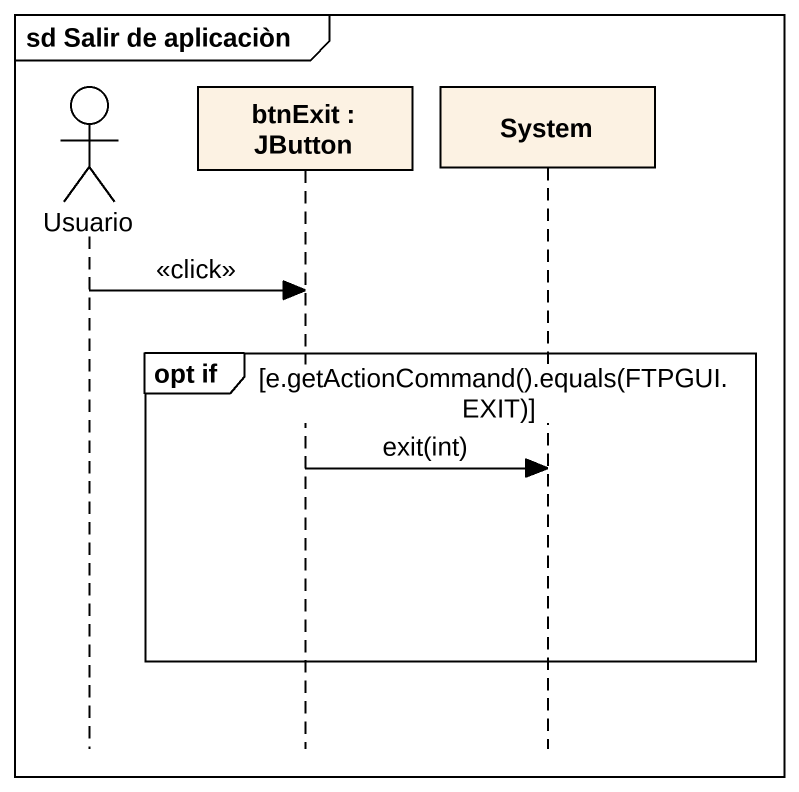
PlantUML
@startuml
mainframe sd Salir de aplicaciòn
hide footbox
actor Usuario
participant "btnExit : JButton" as btnExit
participant System

Usuario -> btnExit : <<click>>
group opt if [e.getActionCommand().equals(FTPGUI.EXIT)]
  btnExit -> System : exit(int)
end
@enduml
